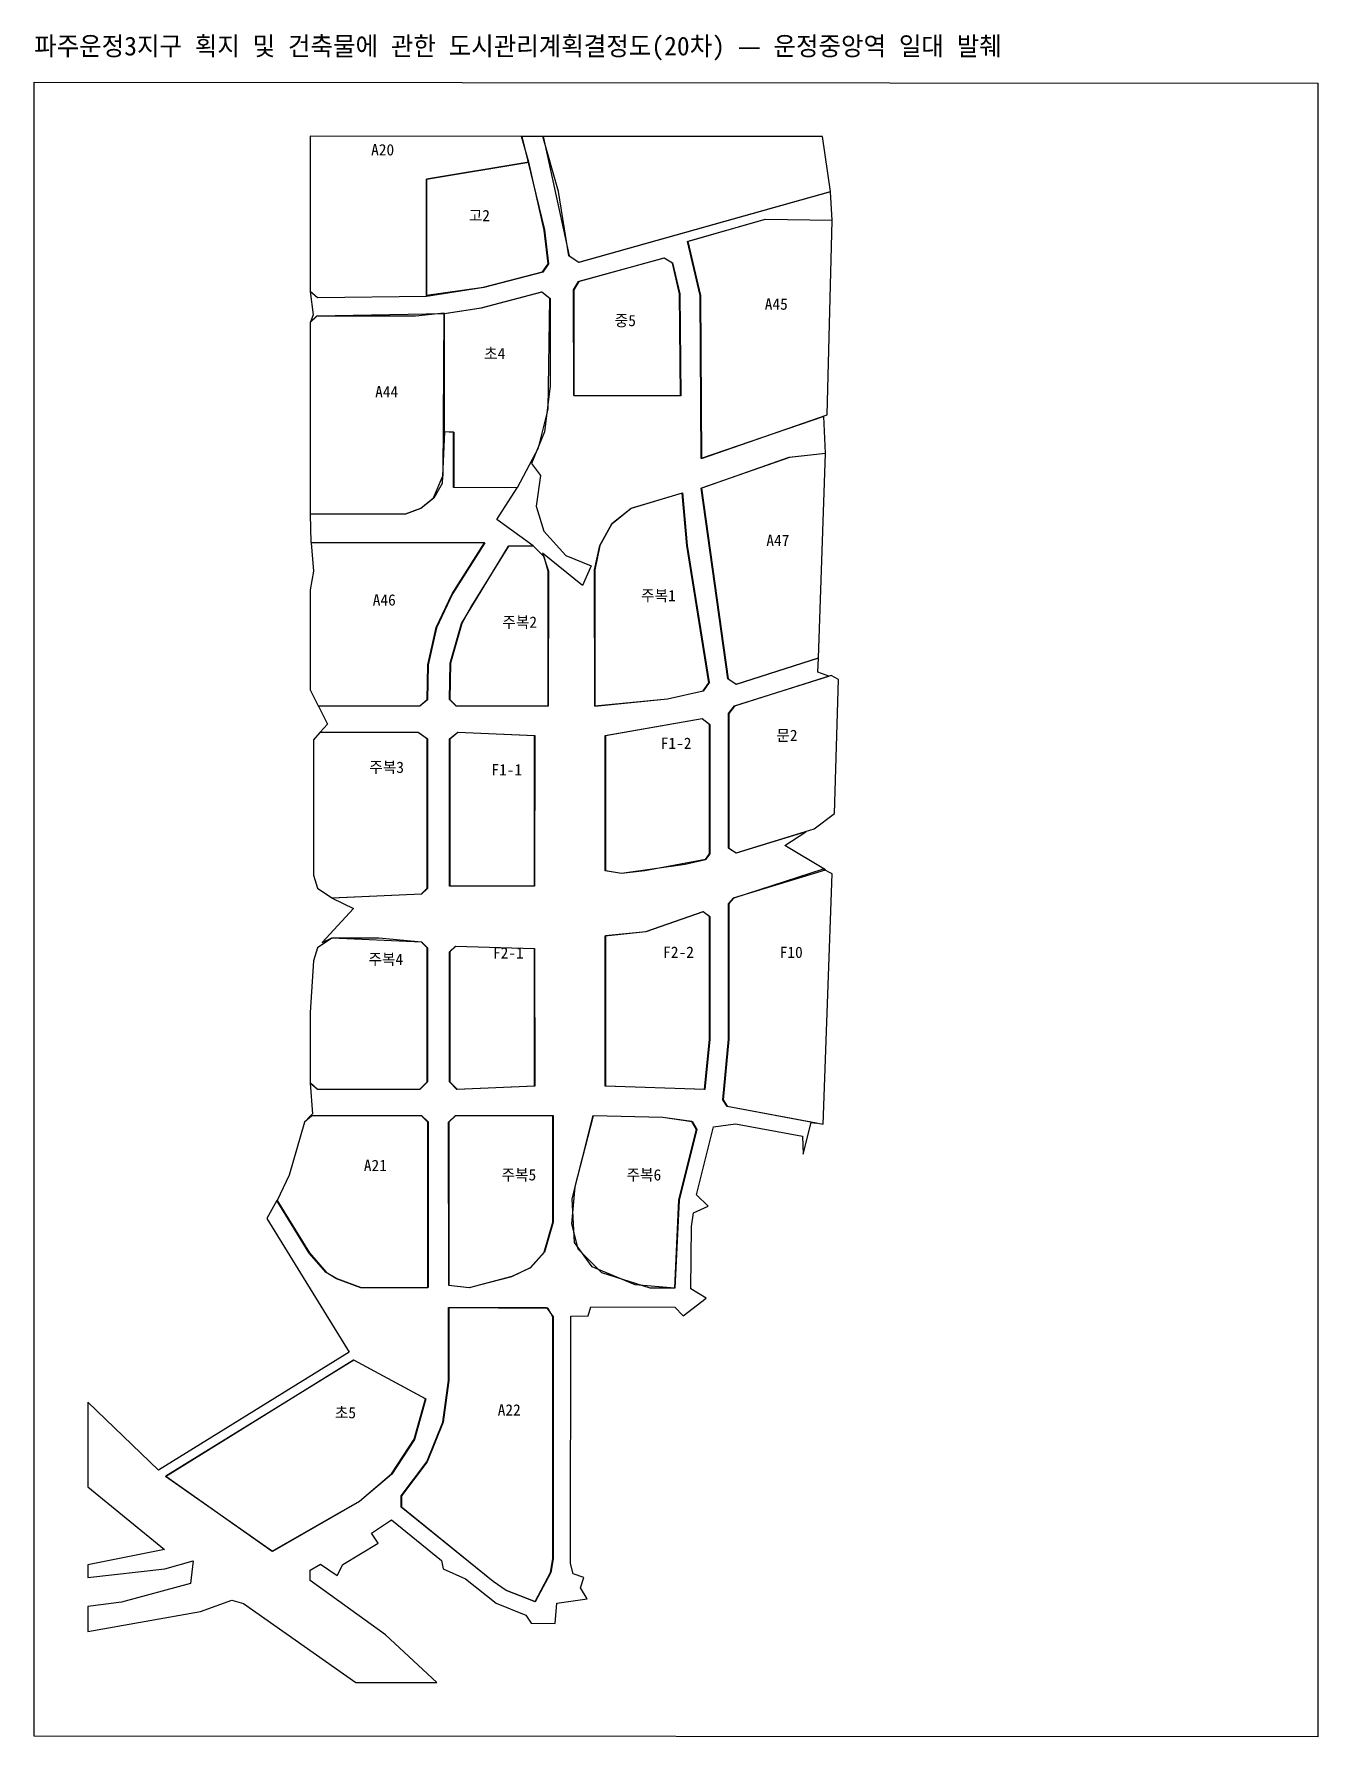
# Model space of a CAD drawing. Header units: metres. Extents: x 175396 to 176760, y 467347 to 469157.
import ezdxf

# ---------------------------------------------------------------- set-up
doc = ezdxf.new("R2010")
doc.units = ezdxf.units.M
for name, color, linetype in [('00_계획선-도로', 1, 'Continuous'), ('00_계획선-획지명', 5, 'Continuous'), ('00_계획선-획지선', 3, 'Continuous'), ('00_도면틀', 7, 'Continuous'), ('00_표제', 7, 'Continuous')]:
    doc.layers.add(name, color=color, linetype=linetype)

msp = doc.modelspace()

# ---------------------------------------------------------------- linework, layer by layer
at = {"layer": '00_계획선-도로'}
for points in [[(175934.022, 468688.011), (175929.607, 468655.5), (175937.745, 468628.648), (175961.143, 468602.8), (175987.886, 468591.923), (175978.956, 468571.083), (175936.274, 468605.281), (175942.685, 468586.2), (175942.38, 468442.642), (175844.61, 468442.697), (175837.437, 468449.797), (175838.279, 468488.564), (175850.323, 468530.699), (175900.072, 468613.042), (175926.409, 468613.146), (175887.916, 468641.053), (175909.539, 468675.039), (175841.78, 468675.226), (175841.632, 468734.199), (175832.141, 468734.254), (175829.533, 468679.579), (175820.905, 468664.063), (175807.12, 468652.862), (175790.662, 468646.815), (175689.523, 468646.876), (175690.333, 468616.717), (175874.979, 468616.311), (175840.665, 468562.083), (175823.546, 468526.127), (175814.995, 468486.791), (175814.03, 468449.68), (175806.081, 468442.721), (175698.264, 468442.786), (175707.82, 468423.655), (175700.209, 468415.201), (175804.367, 468415.136), (175814.129, 468407.963), (175814.09, 468249.122), (175807.822, 468242.925), (175712.81, 468238.691), (175735.35, 468227.837), (175702.278, 468191.458), (175712.597, 468196.527), (175762.365, 468196.499), (175807.854, 468192.174), (175814.056, 468186.03), (175814.105, 468043.383), (175806.04, 468035.407), (175697.194, 468035.475), (175689.539, 468042.182), (175692.011, 468009.488), (175686.779, 468004.074), (175691.209, 468007.894), (175807.764, 468007.822), (175814.903, 468000.813), (175814.961, 467824.754), (175743.434, 467824.503), (175717.587, 467834), (175706.373, 467840.925), (175688.361, 467861.535), (175654.129, 467917.213), (175643.392, 467898.115), (175730.945, 467756.111), (175528.448, 467630.845), (175453.247, 467703.097), (175453.243, 467613.061), (175534.723, 467546.308), (175453.24, 467530.269), (175453.239, 467516.621), (175535.027, 467525.768), (175565.29, 467534.273), (175562.162, 467510.271), (175489.147, 467490.538), (175453.238, 467485.943), (175453.237, 467459.239), (175572.844, 467480.596), (175606.395, 467492.584), (175618.558, 467489.081), (175738.107, 467404.97), (175824.135, 467404.917), (175769.347, 467455.878), (175689.442, 467513.366), (175689.552, 467524.404), (175700.466, 467530.818), (175718.117, 467518.77), (175724.03, 467530.609), (175761.552, 467553.124), (175754.674, 467563.794), (175776.024, 467577.948), (175828.96, 467534.775), (175830.892, 467525.923), (175854.52, 467515.155), (175887.072, 467489.421), (175918.749, 467476.553), (175924.138, 467468.097), (175949.774, 467467.83), (175951.687, 467489.517), (175983.63, 467493.906), (175976.502, 467505.597), (175980.253, 467516.677), (175969.054, 467520.506), (175966.214, 467531.381), (175966.335, 467794.295), (175984.984, 467794.768), (175987.718, 467804.199), (176076.916, 467804.141), (176085.844, 467794.654), (176110.186, 467813.489), (176093.934, 467823.586), (176094.773, 467889.852), (176096.699, 467904.122), (176112.307, 467911.458), (176099.919, 467923.337), (176118.053, 467995.76), (176141.215, 467998.753), (176212.519, 467985.812), (176213.18, 467966.565), (176221.603, 468000.363), (176227.473, 467999.576), (176132.469, 468017.21), (176127.92, 468024.352), (176133.914, 468088.727), (176133.957, 468232.945), (176139.308, 468239.126), (176236.824, 468268.761), (176193.902, 468294.661), (176216.216, 468309.221), (176142.071, 468286.458), (176133.974, 468291.773), (176133.928, 468435.162), (176140.161, 468443.207), (176240.369, 468474.854), (176228.869, 468479.069), (176229.398, 468493.889), (176142.068, 468465.674), (176133.138, 468471.826), (176104.8, 468674.418), (176198.483, 468707.294), (176237.114, 468711.568), (176235.193, 468750.728), (176104.875, 468705.931), (176103.95, 468879.147), (176090.242, 468936.811), (176172.828, 468960.28), (176243.969, 468959.383), (176242.33, 468989.537), (175974.85, 468914.247), (175964.279, 468921.372), (175953.138, 468989.985), (175936.792, 469048.393), (175914.2, 469048.407), (175938.409, 468948.985), (175942.697, 468912.885), (175936.553, 468904.046), (175873.853, 468887.729), (175812.96, 468878.327), (175697.241, 468876.682), (175689.6, 468883.382), (175692.751, 468858.933), (175689.842, 468851.277), (175696.366, 468857.673), (175832.146, 468860.222), (175871.158, 468866.14), (175935.718, 468883.166), (175944.409, 468876.051), (175944.407, 468783.434), (175938.395, 468734.458), (175924.586, 468700.774), (175934.022, 468688.011)], [(175969.76, 468773.116), (175969.408, 468885.479), (175974.645, 468894.264), (176065.665, 468919.179), (176074.547, 468913.952), (176082.384, 468881.101), (176083.144, 468772.806), (175969.76, 468773.116)], [(175997.177, 468613.604), (176010.026, 468636.739), (176030.409, 468653.329), (176084.881, 468669.491), (176090.083, 468613.626), (176113.215, 468467.809), (176107.075, 468458.898), (176069.189, 468450.277), (175991.739, 468442.755), (175991.676, 468587.885), (175997.177, 468613.604)], [(176002.903, 468411.468), (176105.949, 468429.526), (176113.998, 468423.386), (176114.068, 468285.956), (176109.643, 468279.682), (176045.176, 468267.643), (176020.293, 468265.086), (176002.879, 468267.808), (176002.903, 468411.468)], [(175837.465, 468408.084), (175846.335, 468415.112), (175928.059, 468411.457), (175927.931, 468251.475), (175837.459, 468251.652), (175837.465, 468408.084)], [(176002.866, 468038.861), (176002.853, 468198.752), (176045.972, 468203.191), (176107.023, 468224.544), (176114.066, 468219.071), (176114.061, 468088.736), (176108.878, 468035.416), (176002.866, 468038.861)], [(175837.4, 468043.454), (175837.457, 468181.704), (175843.757, 468187.875), (175927.927, 468185.2), (175928.04, 468038.928), (175845.451, 468035.384), (175837.4, 468043.454)], [(175836.798, 467827.028), (175836.592, 468000.771), (175843.738, 468007.8), (175947.631, 468007.685), (175947.8, 467894.179), (175938.322, 467862.285), (175923.659, 467845.898), (175903.84, 467836.422), (175858.377, 467824.435), (175836.798, 467827.028)], [(175967.659, 467919.098), (175990.113, 468007.66), (176064.002, 468005.951), (176095.149, 468001.477), (176100.343, 467992.664), (176081.475, 467917.9), (176077.027, 467824.347), (176034.771, 467827.761), (175989.198, 467846.733), (175970.239, 467872.636), (175967.659, 467919.098)], [(175940.728, 467803.624), (175947.796, 467793.865), (175947.785, 467536.595), (175945.184, 467521.891), (175928.544, 467490.82), (175897.575, 467502.875), (175883.798, 467512.355), (175786.08, 467591.327), (175785.964, 467603.607), (175813.432, 467639.77), (175830.541, 467681.697), (175836.529, 467726.185), (175836.605, 467803.575), (175940.728, 467803.624)], [(175535.782, 467624.139), (175735.653, 467748.025), (175812.38, 467706.565), (175800.353, 467663.451), (175776.281, 467626.493), (175741.952, 467597.321), (175649.312, 467544.173), (175535.782, 467624.139)]]:
    msp.add_lwpolyline(points, close=True, dxfattribs=at)
at = {"layer": '00_계획선-획지선'}
for points in [[(175689.532, 468883.918), (175697.259, 468877.039), (175812.936, 468878.684), (175813.012, 469002.811), (175921.778, 469020.962), (175913.821, 469048.407), (175689.538, 469048.544), (175689.532, 468883.918)], [(175937.149, 469048.393), (175964.623, 468921.466), (175974.906, 468914.6), (176242.285, 468989.897), (176233.856, 469048.211), (175937.149, 469048.393)], [(175812.942, 469003.021), (175812.937, 468879.542), (175873.774, 468888.077), (175936.341, 468904.333), (175942.34, 468912.904), (175938.059, 468948.908), (175921.777, 469020.961), (175812.942, 469003.021)], [(176090.599, 468936.818), (176104.305, 468879.182), (176105.159, 468706.148), (176238.848, 468752.371), (176243.997, 468959.024), (176172.869, 468959.925), (176090.599, 468936.818)], [(175969.766, 468885.453), (175969.759, 468773.115), (176082.879, 468773.046), (176082.027, 468881.085), (176074.315, 468913.681), (176065.731, 468918.827), (175974.907, 468894.02), (175969.766, 468885.453)], [(175831.798, 468859.808), (175831.785, 468734.612), (175842.057, 468734.145), (175842.066, 468675.438), (175909.766, 468675.397), (175932.047, 468717.394), (175942.333, 468758.542), (175944.052, 468876.031), (175935.484, 468882.895), (175871.235, 468865.791), (175831.798, 468859.808)], [(175689.531, 468850.461), (175689.524, 468647.234), (175790.645, 468647.172), (175806.929, 468653.164), (175820.64, 468664.303), (175830.927, 468688.321), (175831.789, 468860.664), (175801.301, 468857.253), (175696.388, 468857.317), (175689.531, 468850.461)], [(176105.157, 468674.419), (176133.43, 468472.032), (176141.999, 468466.025), (176229.411, 468494.268), (176237.132, 468711.21), (176198.574, 468706.948), (176105.157, 468674.419)], [(175992.041, 468442.964), (176069.164, 468450.635), (176106.863, 468459.186), (176112.861, 468467.756), (176089.729, 468613.571), (176084.589, 468669.286), (176030.593, 468653.023), (176010.032, 468636.747), (175997.181, 468613.616), (175992.033, 468587.867), (175992.041, 468442.964)], [(175689.516, 468460.298), (175698.085, 468443.144), (175806.07, 468443.083), (175813.776, 468449.932), (175814.642, 468486.841), (175823.223, 468526.283), (175840.356, 468562.263), (175874.627, 468616.25), (175690.379, 468616.362), (175692.949, 468586.398), (175689.52, 468566.622), (175689.516, 468460.298)], [(175837.773, 468449.918), (175844.628, 468443.054), (175942.322, 468442.994), (175942.328, 468586.196), (175938.037, 468601.646), (175926.904, 468612.788), (175900.338, 468612.804), (175860.908, 468549.363), (175850.625, 468530.502), (175838.633, 468488.515), (175837.773, 468449.918)], [(176134.286, 468435.158), (176134.28, 468291.956), (176141.992, 468286.807), (176225.112, 468312.478), (176246.544, 468328.76), (176250.834, 468471.102), (176243.108, 468475.39), (176140.285, 468442.872), (176134.286, 468435.158)], [(176003.161, 468268.034), (176020.313, 468265.444), (176088.002, 468274.835), (176109.426, 468279.966), (176113.708, 468285.961), (176113.716, 468423.166), (176106.004, 468429.172), (176003.168, 468411.228), (176003.161, 468268.034)], [(175692.942, 468407.131), (175692.936, 468263.085), (175697.221, 468249.348), (175712.646, 468239.049), (175807.77, 468243.279), (175813.769, 468249.287), (175813.775, 468407.915), (175804.349, 468414.78), (175699.809, 468414.844), (175692.942, 468407.131)], [(175837.775, 468407.903), (175837.765, 468251.835), (175927.746, 468251.78), (175927.752, 468411.274), (175846.343, 468414.754), (175837.775, 468407.903)], [(176128.271, 468024.419), (176132.561, 468017.555), (176234.534, 467998.629), (176243.971, 468264.448), (176234.545, 468269.598), (176139.42, 468238.787), (176134.278, 468232.788), (176134.271, 468088.717), (176128.271, 468024.419)], [(176003.159, 468198.568), (176003.153, 468039.074), (176108.56, 468035.579), (176113.704, 468088.754), (176113.709, 468219.08), (176106.853, 468224.229), (176046.061, 468202.845), (176003.159, 468198.568)], [(175689.5, 468042.695), (175697.212, 468035.831), (175806.04, 468035.764), (175813.76, 468043.477), (175813.766, 468185.808), (175807.768, 468191.827), (175712.645, 468196.173), (175697.219, 468185.893), (175692.933, 468172.176), (175689.503, 468117.291), (175689.5, 468042.695)], [(175837.757, 468043.462), (175845.483, 468035.74), (175927.738, 468039.12), (175927.744, 468184.894), (175843.761, 468187.518), (175837.762, 468181.519), (175837.757, 468043.462)], [(175654.362, 467917.528), (175688.644, 467861.752), (175706.625, 467841.177), (175717.76, 467834.312), (175743.48, 467824.857), (175814.609, 467824.814), (175814.616, 468000.587), (175807.76, 468007.465), (175691.213, 468007.536), (175683.499, 468000.681), (175667.226, 467944.131), (175654.362, 467917.528)], [(175836.892, 467827.372), (175858.329, 467824.789), (175903.722, 467836.76), (175923.446, 467846.185), (175938.015, 467862.468), (175947.443, 467894.189), (175947.447, 468007.379), (175843.762, 468007.443), (175836.898, 468000.587), (175836.892, 467827.372)], [(175967.154, 467892.463), (175974.012, 467865.87), (175998.849, 467841), (176050.262, 467824.672), (176076.843, 467824.653), (176081.123, 467917.964), (176099.988, 467992.709), (176094.847, 468001.286), (176063.982, 468005.594), (175990.297, 468007.353), (175970.585, 467931.912), (175967.154, 467892.463)], [(175786.321, 467591.59), (175884.023, 467512.632), (175897.736, 467503.194), (175928.574, 467491.176), (175944.858, 467522.037), (175947.429, 467536.619), (175947.439, 467793.848), (175942.297, 467802.44), (175836.891, 467803.361), (175836.885, 467726.165), (175830.885, 467681.601), (175813.743, 467639.594), (175786.321, 467603.595), (175786.321, 467591.59)], [(175536.085, 467624.328), (175649.202, 467544.512), (175741.76, 467597.622), (175776.036, 467626.752), (175800.034, 467663.612), (175812.033, 467706.479), (175735.765, 467747.685), (175536.085, 467624.328)]]:
    msp.add_lwpolyline(points, close=True, dxfattribs=at)
at = {"layer": '00_도면틀'}
msp.add_lwpolyline([(175396.17, 469105.89), (176760.189, 469105.056), (176760.12, 467347.177), (175396.101, 467348.013)], close=True, dxfattribs=at)

# ---------------------------------------------------------------- texts
at = {"layer": '00_계획선-획지명'}
for s, p in [('A20', (175754.22, 469028.246)), ('고2', (175857.969, 468958.306)), ('A45', (176172.417, 468864.207)), ('중5', (176013.077, 468846.736)), ('초4', (175874.246, 468811.664)), ('A44', (175758.495, 468770.993)), ('A47', (176174.122, 468612.958)), ('A46', (175755.915, 468549.759)), ('주복1', (176041.058, 468554.322)), ('주복2', (175893.657, 468526.115)), ('문2', (176184.797, 468405.796)), ('F1-2', (176061.956, 468397.389)), ('주복3', (175752.25, 468371.851)), ('F1-1', (175881.99, 468369.201)), ('주복4', (175751.385, 468167.766)), ('F2-1', (175883.697, 468174.547)), ('F2-2', (176064.518, 468175.294)), ('F10', (176188.323, 468175.218)), ('A21', (175746.465, 467948.656)), ('주복5', (175892.777, 467938.727)), ('주복6', (176025.609, 467938.645)), ('초5', (175715.661, 467685.861)), ('A22', (175888.713, 467688.746))]:
    msp.add_text(s, height=12, dxfattribs=at).set_placement(p)
at = {"layer": '00_표제'}
msp.add_text('파주운정3지구 획지 및 건축물에 관한 도시관리계획결정도(20차) — 운정중앙역 일대 발췌', height=20, dxfattribs=at).set_placement((175396.171, 469134.474))

doc.saveas('drawing.dxf')
